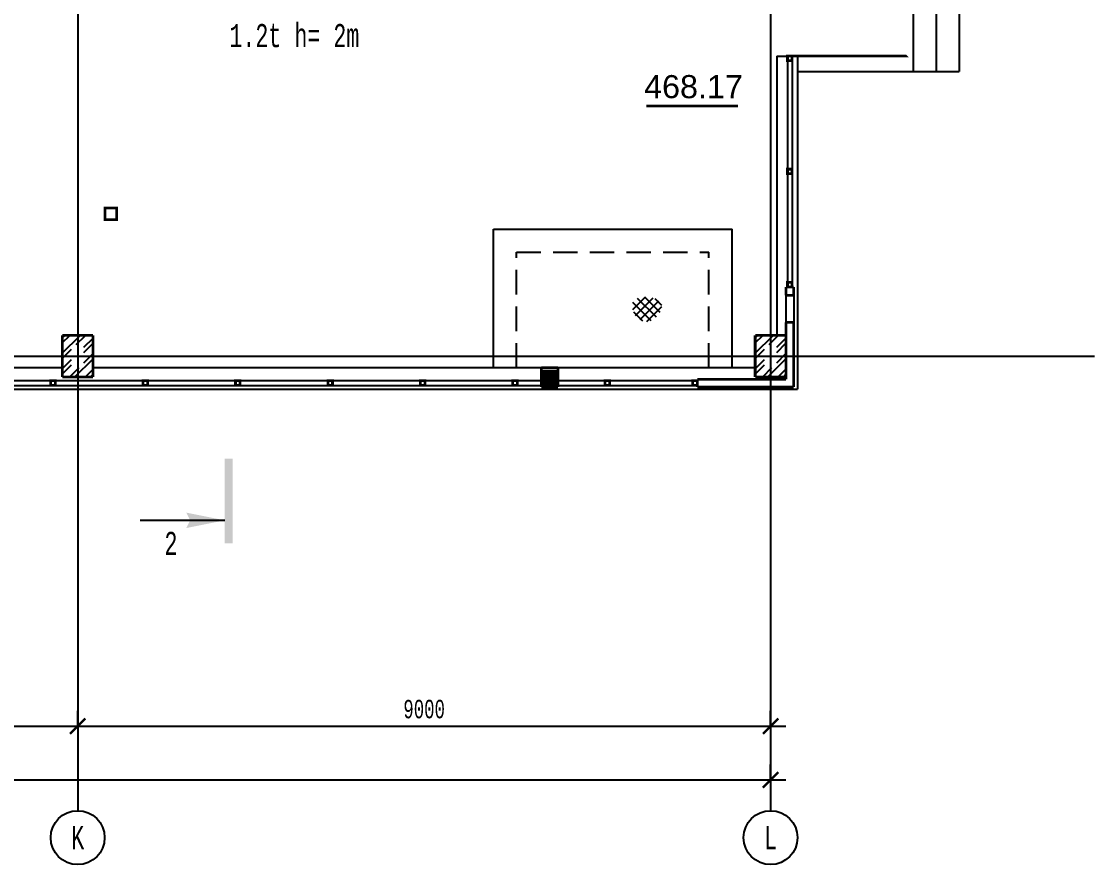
# Model space of a CAD drawing. Extents: x 419008 to 585152, y 366207 to 472224.
# Drawn here: x 480488 to 494426, y 402999 to 413958 of the extents above; entities that cross this region are included whole.
import ezdxf
from ezdxf.enums import TextEntityAlignment as Align

# ---------------------------------------------------------------- set-up
doc = ezdxf.new("R2010")
doc.units = 0
doc.header["$LTSCALE"] = 50
doc.header["$PDSIZE"] = -5
doc.linetypes.add('DASHED2', pattern=[9.525, 6.35, -3.175])
doc.layers.get('0').update_dxf_attribs({"linetype": 'CONTINUOUS'})
doc.layers.get('Defpoints').update_dxf_attribs({"linetype": 'CONTINUOUS'})
for name, color, linetype in [('AXIS', 40, 'CONTINUOUS'), ('BRICK', 2, 'CONTINUOUS'), ('Door', 3, 'CONTINUOUS'), ('Glass', 4, 'CONTINUOUS'), ('S', 2, 'CONTINUOUS'), ('TEXT', 7, 'CONTINUOUS'), ('WALL', 5, 'CONTINUOUS')]:
    doc.layers.add(name, color=color, linetype=linetype)
doc.styles.add('ARIEL-17.5', font='arial.ttf', dxfattribs={"height": 300})
doc.styles.add('MONOTXT1', font='monotxt1', dxfattribs={"width": 0.65, "height": 300})
doc.styles.add('ST_1', font='monotxt.shx', dxfattribs={"width": 0.65, "height": 300})
doc.styles.add('ST_2', font='monotxt.shx', dxfattribs={"width": 0.65, "height": 240})
doc.styles.get("Standard").update_dxf_attribs({"font": 'monotxt.shx', "width": 0.65, "height": 300})
doc.dimstyles.get("Standard").update_dxf_attribs({"dimtxt": 300, "dimasz": 300, "dimexe": 2, "dimexo": 2, "dimgap": 0.09, "dimtad": 1, "dimdec": 0, "dimzin": 0, "dimdsep": 46, "dimtxsty": 'Standard', "dimcen": 0.09, "dimadec": 0, "dimazin": 0, "dimtfac": 1, "dimtdec": 0, "dimtofl": 0, "dimtmove": 0, "dimatfit": 3, "dimfxl": 1, "dimtolj": 1, "dimtzin": 0, "dimarcsym": 0})

# ---------------------------------------------------------------- blocks, each defined once
blk = doc.blocks.new('psw1')
at = {"color": 7, "linetype": 'Continuous'}
blk.add_circle((-347, 1), 350, dxfattribs=at)
at = {"color": 7, "linetype": 'Continuous', "style": 'MONOTXT1', "width": 0.65}
blk.add_attdef('99', text='', height=300, dxfattribs=at).set_placement((-347, 1), align=Align.MIDDLE)
blk = doc.blocks.new('_ARCHTICK')
at = {"color": 0, "linetype": 'ByBlock', "const_width": 0.15}
blk.add_lwpolyline([(-0.5, -0.5), (0.5, 0.5)], dxfattribs=at)
blk = doc.blocks.new('*D26')
at = {"layer": 'AXIS', "color": 174, "lineweight": -2, "transparency": 16777216}
for p, q in [((472218, 404798), (472218, 404998)), ((481218, 404798), (481218, 404998)), ((472018, 404798), (481418, 404798))]:
    blk.add_line(p, q, dxfattribs=at)
at = {"layer": 'Defpoints', "color": 0, "transparency": 16777216}
for p in [(472218, 404798), (481218, 404798), (481218, 404798)]:
    blk.add_point(p, dxfattribs=at)
at = {"layer": 'AXIS', "color": 174, "lineweight": -2, "transparency": 16777216, "xscale": 200, "yscale": 200, "zscale": 200, "rotation": 180}
blk.add_blockref('_ARCHTICK', (472218, 404798), dxfattribs=at)
at = {"layer": 'AXIS', "color": 174, "lineweight": -2, "transparency": 16777216, "xscale": 200, "yscale": 200, "zscale": 200}
blk.add_blockref('_ARCHTICK', (481218, 404798), dxfattribs=at)
at = {"layer": 'AXIS', "color": 174, "transparency": 16777216, "insert": (476718, 405018), "char_height": 240, "attachment_point": 5, "style": 'ST_2'}
blk.add_mtext('\\A1;9000', dxfattribs=at)
blk = doc.blocks.new('*D27')
at = {"layer": 'AXIS', "color": 174, "lineweight": -2, "transparency": 16777216}
for p, q in [((481218, 404798), (481218, 404998)), ((490218, 404798), (490218, 404998)), ((481018, 404798), (490418, 404798))]:
    blk.add_line(p, q, dxfattribs=at)
at = {"layer": 'Defpoints', "color": 0, "transparency": 16777216}
for p in [(481218, 404798), (490218, 404798), (490218, 404798)]:
    blk.add_point(p, dxfattribs=at)
at = {"layer": 'AXIS', "color": 174, "lineweight": -2, "transparency": 16777216, "xscale": 200, "yscale": 200, "zscale": 200, "rotation": 180}
blk.add_blockref('_ARCHTICK', (481218, 404798), dxfattribs=at)
at = {"layer": 'AXIS', "color": 174, "lineweight": -2, "transparency": 16777216, "xscale": 200, "yscale": 200, "zscale": 200}
blk.add_blockref('_ARCHTICK', (490218, 404798), dxfattribs=at)
at = {"layer": 'AXIS', "color": 174, "transparency": 16777216, "insert": (485718, 405018), "char_height": 240, "attachment_point": 5, "style": 'ST_2'}
blk.add_mtext('\\A1;9000', dxfattribs=at)
blk = doc.blocks.new('*D28')
at = {"layer": 'AXIS', "color": 174, "lineweight": -2, "transparency": 16777216}
for p, q in [((428448, 404098), (428448, 404298)), ((490218, 404098), (490218, 404298)), ((428248, 404098), (490418, 404098))]:
    blk.add_line(p, q, dxfattribs=at)
at = {"layer": 'Defpoints', "color": 0, "transparency": 16777216}
for p in [(428448, 404098), (490218, 404098), (490218, 404098)]:
    blk.add_point(p, dxfattribs=at)
at = {"layer": 'AXIS', "color": 174, "lineweight": -2, "transparency": 16777216, "xscale": 200, "yscale": 200, "zscale": 200, "rotation": 180}
blk.add_blockref('_ARCHTICK', (428448, 404098), dxfattribs=at)
at = {"layer": 'AXIS', "color": 174, "lineweight": -2, "transparency": 16777216, "xscale": 200, "yscale": 200, "zscale": 200}
blk.add_blockref('_ARCHTICK', (490218, 404098), dxfattribs=at)
at = {"layer": 'AXIS', "color": 174, "transparency": 16777216, "insert": (458536, 404318), "char_height": 240, "attachment_point": 5, "style": 'ST_2'}
blk.add_mtext('\\A1;61770', dxfattribs=at)

msp = doc.modelspace()

# ---------------------------------------------------------------- hatches: boundary and pattern name
at = {"layer": 'BRICK'}
h = msp.add_hatch(dxfattribs=at)
h.set_pattern_fill('ANSI32', color=256, scale=15, style=0)
h.set_pattern_definition([(45, (0, -15000), (-101.02788, 101.02788), []), (45, (67.35, -15000), (-101.02788, 101.02788), [])])
h.paths.add_polyline_path([(481217.8, 409877.5), (481017.8, 409877.5), (481017.8, 409607.5), (481137.8, 409607.5), (481137.8, 409757.5), (481217.8, 409757.5)])
h.paths.add_polyline_path([(481417.8, 409877.5), (481217.8, 409877.5), (481217.8, 409757.5), (481297.8, 409757.5), (481297.8, 409607.5), (481417.8, 409607.5)])
h.paths.add_polyline_path([(481417.8, 409607.5), (481297.8, 409607.5), (481297.8, 409457.5), (481217.8, 409457.5), (481217.8, 409337.5), (481417.8, 409337.5)])
h.paths.add_polyline_path([(481217.8, 409457.5), (481137.8, 409457.5), (481137.8, 409527.5), (481137.8, 409607.5), (481017.8, 409607.5), (481017.8, 409337.5), (481217.8, 409337.5)])
h = msp.add_hatch(dxfattribs=at)
h.set_pattern_fill('ANSI32', color=256, scale=15, style=0)
h.set_pattern_definition([(45, (9000, -15000), (-101.02788, 101.02788), []), (45, (9067.35, -15000), (-101.02788, 101.02788), [])])
h.paths.add_polyline_path([(490217.8, 409877.5), (490017.8, 409877.5), (490017.8, 409607.5), (490137.8, 409607.5), (490137.8, 409757.5), (490217.8, 409757.5)])
h.paths.add_polyline_path([(490417.8, 409877.5), (490217.8, 409877.5), (490217.8, 409757.5), (490297.8, 409757.5), (490297.8, 409607.5), (490417.8, 409607.5)])
h.paths.add_polyline_path([(490417.8, 409607.5), (490297.8, 409607.5), (490297.8, 409457.5), (490217.8, 409457.5), (490217.8, 409337.5), (490417.8, 409337.5)])
h.paths.add_polyline_path([(490217.8, 409457.5), (490137.8, 409457.5), (490137.8, 409527.5), (490137.8, 409607.5), (490017.8, 409607.5), (490017.8, 409337.5), (490217.8, 409337.5)])
at = {"layer": 'WALL'}
h = msp.add_hatch(dxfattribs=at)
h.set_pattern_fill('ANSI37', color=256, scale=25, angle=-90, style=0)
h.set_pattern_definition([(315, (453844.72, 382139.64), (56.1266, 56.1266), []), (45, (453844.72, 382139.64), (-56.1266, 56.1266), [])])
edge = h.paths.add_edge_path()
edge.add_spline(control_points=[(488804.4, 410204.3), (488770.2, 410152.1), (488707.5, 410056.4), (488487.5, 410045.5), (488349.4, 410334.3), (488621.2, 410398.4), (488806.3, 410332.2), (488804.8, 410234.6), (488804.4, 410204.3)], knot_values=[0, 0, 0, 0, 177.4488677, 325.148157, 577.6517027, 787.2275568, 977.422768, 1063.0253591, 1063.0253591, 1063.0253591, 1063.0253591], degree=3, periodic=0)

# ---------------------------------------------------------------- linework, layer by layer
at = {"layer": 'AXIS'}
for p, q in [((481217.8, 424877.5), (481217.8, 403698.6)), ((490217.8, 424877.5), (490217.8, 403698.6)), ((422061.8, 409607.5), (494425.8, 409607.5))]:
    msp.add_line(p, q, dxfattribs=at)
at = {"layer": 'BRICK', "const_width": 35}
for points in [[(481017.8, 409337.5), (481017.8, 409877.5)], [(481417.8, 409877.5), (481017.8, 409877.5)], [(481417.8, 409337.5), (481417.8, 409877.5)], [(490017.8, 409337.5), (490017.8, 409877.5)], [(490417.8, 409877.5), (490017.8, 409877.5)], [(490417.8, 409337.5), (490417.8, 409877.5)], [(481417.8, 409337.5), (481017.8, 409337.5)], [(490417.8, 409337.5), (490017.8, 409337.5)]]:
    msp.add_lwpolyline(points, dxfattribs=at)
at = {"layer": 'Door'}
msp.add_lwpolyline([(490497.8, 416507.5, 35, 35, 0), (491997.8, 416507.5, 0, 0, 0), (490497.8, 415007.5, 0, 0, 0), (491997.8, 413507.5, 35, 35, 0), (490497.8, 413507.5, 35, 35, 0)], format="xyseb", dxfattribs=at)
at = {"layer": 'Glass'}
for p, q in [((490437.8, 413507.5), (490437.8, 410507.5)), ((490497.8, 413507.5), (490497.8, 410507.5)), ((489207.8, 409287.5), (462937.8, 409287.5)), ((462937.8, 409227.5), (489207.8, 409227.5))]:
    msp.add_line(p, q, dxfattribs=at)
at = {"layer": 'Glass', "const_width": 35}
for points in [[(490437.8, 413447.5), (490497.8, 413447.5), (490497.8, 413507.5), (490437.8, 413507.5)], [(490437.8, 411977.5), (490497.8, 411977.5), (490497.8, 412037.5), (490437.8, 412037.5)], [(490437.8, 410507.5), (490497.8, 410507.5), (490497.8, 410567.5), (490437.8, 410567.5)], [(480927.8, 409287.5), (480927.8, 409227.5), (480867.8, 409227.5), (480867.8, 409287.5)], [(482127.8, 409287.5), (482127.8, 409227.5), (482067.8, 409227.5), (482067.8, 409287.5)], [(483327.8, 409287.5), (483327.8, 409227.5), (483267.8, 409227.5), (483267.8, 409287.5)], [(484527.8, 409287.5), (484527.8, 409227.5), (484467.8, 409227.5), (484467.8, 409287.5)], [(485727.8, 409287.5), (485727.8, 409227.5), (485667.8, 409227.5), (485667.8, 409287.5)], [(486927.8, 409287.5), (486927.8, 409227.5), (486867.8, 409227.5), (486867.8, 409287.5)], [(488127.8, 409287.5), (488127.8, 409227.5), (488067.8, 409227.5), (488067.8, 409287.5)], [(489267.8, 409287.5), (489267.8, 409227.5), (489207.8, 409227.5), (489207.8, 409287.5)]]:
    msp.add_lwpolyline(points, close=True, dxfattribs=at)
at = {"layer": 'S', "const_width": 35}
msp.add_lwpolyline([(488602.9, 412860.1), (489796, 412860.1)], dxfattribs=at)
at = {"layer": 'TEXT'}
msp.add_line((483129, 407472.8), (482029, 407472.8), dxfattribs=at)
for points in [[(483129, 408272.8), (483229, 408272.8), (483129, 407172.8), (483229, 407172.8)], [(483129, 407472.8), (482629, 407372.8), (482629, 407572.8), (482679, 407472.8)]]:
    msp.add_solid(points, dxfattribs=at)
at = {"layer": 'WALL', "color": 2}
for p, q in [((492067.8, 416707.5), (492067.8, 413307.5)), ((492367.8, 416707.5), (492367.8, 413307.5)), ((492667.8, 416707.5), (492667.8, 413307.5)), ((490567.8, 413307.5), (492667.8, 413307.5))]:
    msp.add_line(p, q, dxfattribs=at)
at = {"layer": 'WALL'}
for p, q in [((490297.8, 413507.5), (490567.8, 413507.5)), ((490297.8, 413507.5), (490297.8, 409877.5)), ((490527.8, 413507.5), (490567.8, 413507.5)), ((490567.8, 413507.5), (490567.8, 409177.5)), ((486617.8, 411257.5), (489717.8, 411257.5)), ((462867.8, 409457.5), (481017.8, 409457.5)), ((481417.8, 409457.5), (490017.8, 409457.5)), ((462867.8, 409177.5), (490567.8, 409177.5))]:
    msp.add_line(p, q, dxfattribs=at)
at = {"layer": 'WALL', "linetype": 'DASHED2'}
msp.add_line((486917.8, 410957.5), (489417.8, 410957.5), dxfattribs=at)
at = {"layer": 'WALL', "linetype": 'Continuous'}
for p, q in [((490297.8, 410397.5), (490297.8, 410047.5)), ((490297.8, 410397.5), (490297.8, 410047.5)), ((490417.8, 410397.5), (490417.8, 410047.5)), ((490417.8, 410397.5), (490417.8, 410047.5)), ((490417.8, 410397.5), (490417.8, 410047.5)), ((490417.8, 410397.5), (490417.8, 410047.5)), ((490517.8, 410397.5), (490517.8, 410047.5)), ((490517.8, 410397.5), (490517.8, 410047.5))]:
    msp.add_line(p, q, dxfattribs=at)
at = {"layer": 'WALL', "linetype": 'Continuous', "const_width": 35, "elevation": 13.9}
msp.add_lwpolyline([(481722.9, 411380.9), (481722.9, 411530.9), (481572.9, 411530.9), (481572.9, 411380.9)], close=True, dxfattribs=at)
at = {"layer": 'WALL'}
for points in [[(486617.8, 409457.5), (486617.8, 411257.5)], [(489717.8, 409457.5), (489717.8, 411257.5)]]:
    msp.add_lwpolyline(points, dxfattribs=at)
at = {"layer": 'WALL', "linetype": 'DASHED2'}
for points in [[(486917.8, 409457.5), (486917.8, 410957.5)], [(489417.8, 409457.5), (489417.8, 410957.5)]]:
    msp.add_lwpolyline(points, dxfattribs=at)
at = {"layer": 'WALL'}
for points, const_width in [([(490417.8, 410507.5), (490417.8, 410397.5)], 35), ([(490517.8, 410507.5), (490417.8, 410507.5)], 35), ([(490417.8, 410507.5), (490417.8, 410397.5)], 35), ([(490517.8, 410507.5), (490417.8, 410507.5)], 35), ([(490517.8, 410507.5), (490517.8, 410397.5)], 35), ([(490517.8, 410507.5), (490517.8, 410397.5)], 35), ([(490417.8, 410047.5), (490417.8, 409307.5)], 35), ([(490517.8, 410047.5), (490517.8, 409207.5)], 35), ([(487457.3, 409332.5), (487238.3, 409332.5)], 200), ([(487457.3, 409457.5), (487238.3, 409457.5)], 35), ([(490417.8, 409307.5), (489267.8, 409307.5)], 35), ([(489267.8, 409207.5), (489267.8, 409307.5)], 35), ([(487457.3, 409207.5), (487238.3, 409207.5)], 35), ([(490517.8, 409207.5), (489267.8, 409207.5)], 35)]:
    msp.add_lwpolyline(points, dxfattribs=dict(at, const_width=const_width))
at = {"layer": 'WALL', "linetype": 'Continuous', "const_width": 35}
for points in [[(490517.8, 410397.5), (490417.8, 410397.5)], [(490517.8, 410397.5), (490417.8, 410397.5)], [(490517.8, 410047.5), (490417.8, 410047.5)], [(490517.8, 410047.5), (490417.8, 410047.5)], [(487238.3, 409457.5), (487238.3, 409207.5)], [(487457.3, 409457.5), (487457.3, 409207.5)]]:
    msp.add_lwpolyline(points, dxfattribs=at)

# ---------------------------------------------------------------- block references
at = {"layer": 'AXIS', "linetype": 'Continuous'}
for p, values in [((481564.8, 403347.4), {'99': 'K'}), ((490564.8, 403347.4), {'99': 'L'})]:
    msp.add_blockref('psw1', p, dxfattribs=at).add_auto_attribs(values)

# ---------------------------------------------------------------- texts
at = {"layer": 'S', "style": 'ARIEL-17.5'}
msp.add_text('468.17', height=300, dxfattribs=at).set_placement((489216.3, 412960.1), align=Align.CENTER)
at = {"layer": 'TEXT', "style": 'ST_1', "width": 0.65}
msp.add_text('1.2t h= 2m', height=300, dxfattribs=at).set_placement((484032.2, 413623.7), align=Align.CENTER)
at = {"layer": 'TEXT', "width": 0.65}
msp.add_text('2', height=300, dxfattribs=at).set_placement((482429, 407172.8), align=Align.MIDDLE_CENTER)

# ---------------------------------------------------------------- dimensions: what is measured, and where the dimension line sits
at = {"layer": 'AXIS'}
for base, p1, p2, picture, middle in [((481217.8, 404798.4), (472217.8, 404798.4), (481217.8, 404798.4), '*D26', (476717.8, 405018.4)), ((490217.8, 404798.4), (481217.8, 404798.4), (490217.8, 404798.4), '*D27', (485717.8, 405018.4))]:
    dim = msp.add_linear_dim(base=base, p1=p1, p2=p2, dimstyle='Standard', override={"dimscale": 100, "dimtxt": 225, "dimasz": 2, "dimexo": 0, "dimgap": 1, "dimtxsty": 'ST_2', "dimblk1": 'ARCHTICK', "dimblk2": 'ARCHTICK', "dimsah": 1, "dimcen": 3, "dimdle": 2, "dimclrd": 174, "dimclre": 174, "dimclrt": 174, "dimadec": 2, "dimtix": 1, "dimtofl": 1, "dimtmove": 2, "dimldrblk": 'ARCHTICK'}, dxfattribs=at)
    dim.commit()
    dim.dimension.update_dxf_attribs({"geometry": picture, "text_midpoint": middle})
dim = msp.add_linear_dim(base=(490217.8, 404098.5), p1=(428447.8, 404098.5), p2=(490217.8, 404098.5), angle=0, dimstyle='Standard', override={"dimscale": 100, "dimtxt": 225, "dimasz": 2, "dimexo": 0, "dimgap": 1, "dimtxsty": 'ST_2', "dimblk1": 'ARCHTICK', "dimblk2": 'ARCHTICK', "dimsah": 1, "dimcen": 3, "dimdle": 2, "dimclrd": 174, "dimclre": 174, "dimclrt": 174, "dimadec": 2, "dimtix": 1, "dimtofl": 1, "dimtmove": 2, "dimldrblk": 'ARCHTICK'}, dxfattribs=at)
dim.commit()
dim.dimension.update_dxf_attribs({"geometry": '*D28', "text_midpoint": (458536.4, 404318.5), "dimtype": 161})

doc.saveas('drawing.dxf')
